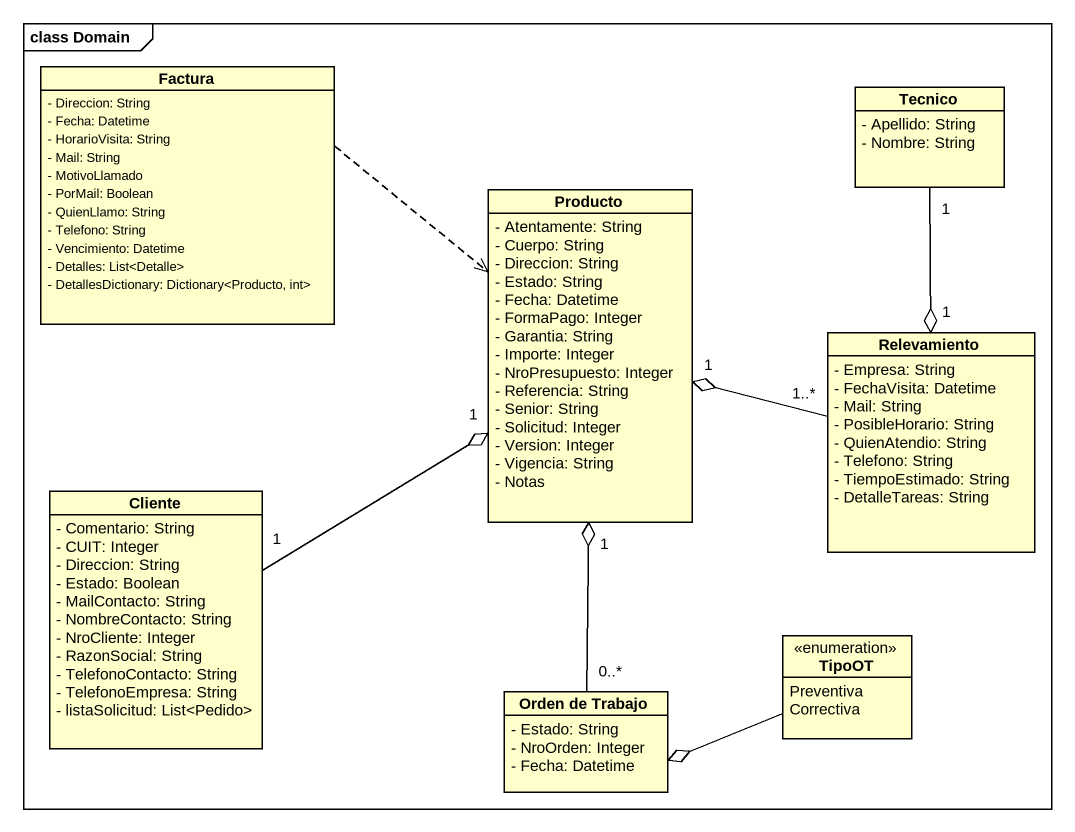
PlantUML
@startuml
mainframe class Domain
hide circle
hide empty members
skinparam classAttributeIconSize 0
class Factura {
  - Direccion: String
  - Fecha: Datetime
  - HorarioVisita: String
  - Mail: String
  - MotivoLlamado
  - PorMail: Boolean
  - QuienLlamo: String
  - Telefono: String
  - Vencimiento: Datetime
  - Detalles: List<Detalle>
  - DetallesDictionary: Dictionary<Producto, int>
}
class Tecnico {
  - Apellido: String
  - Nombre: String
}
class Producto {
  - Atentamente: String
  - Cuerpo: String
  - Direccion: String
  - Estado: String
  - Fecha: Datetime
  - FormaPago: Integer
  - Garantia: String
  - Importe: Integer
  - NroPresupuesto: Integer
  - Referencia: String
  - Senior: String
  - Solicitud: Integer
  - Version: Integer
  - Vigencia: String
  - Notas
}
class Relevamiento {
  - Empresa: String
  - FechaVisita: Datetime
  - Mail: String
  - PosibleHorario: String
  - QuienAtendio: String
  - Telefono: String
  - TiempoEstimado: String
  - DetalleTareas: String
}
class Cliente {
  - Comentario: String
  - CUIT: Integer
  - Direccion: String
  - Estado: Boolean
  - MailContacto: String
  - NombreContacto: String
  - NroCliente: Integer
  - RazonSocial: String
  - TelefonoContacto: String
  - TelefonoEmpresa: String
  - listaSolicitud: List<Pedido>
}
enum TipoOT {
  Preventiva
  Correctiva
}
class "Orden de Trabajo" as Orden_de_Trabajo {
  - Estado: String
  - NroOrden: Integer
  - Fecha: Datetime
}
Factura .right.> Producto
Tecnico "1" --o "1" Relevamiento
Relevamiento "1..*" -left-o "1" Producto
Cliente "1" -up-o "1" Producto
TipoOT -left-o Orden_de_Trabajo
Orden_de_Trabajo "0..*" -up-o "1" Producto
@enduml
